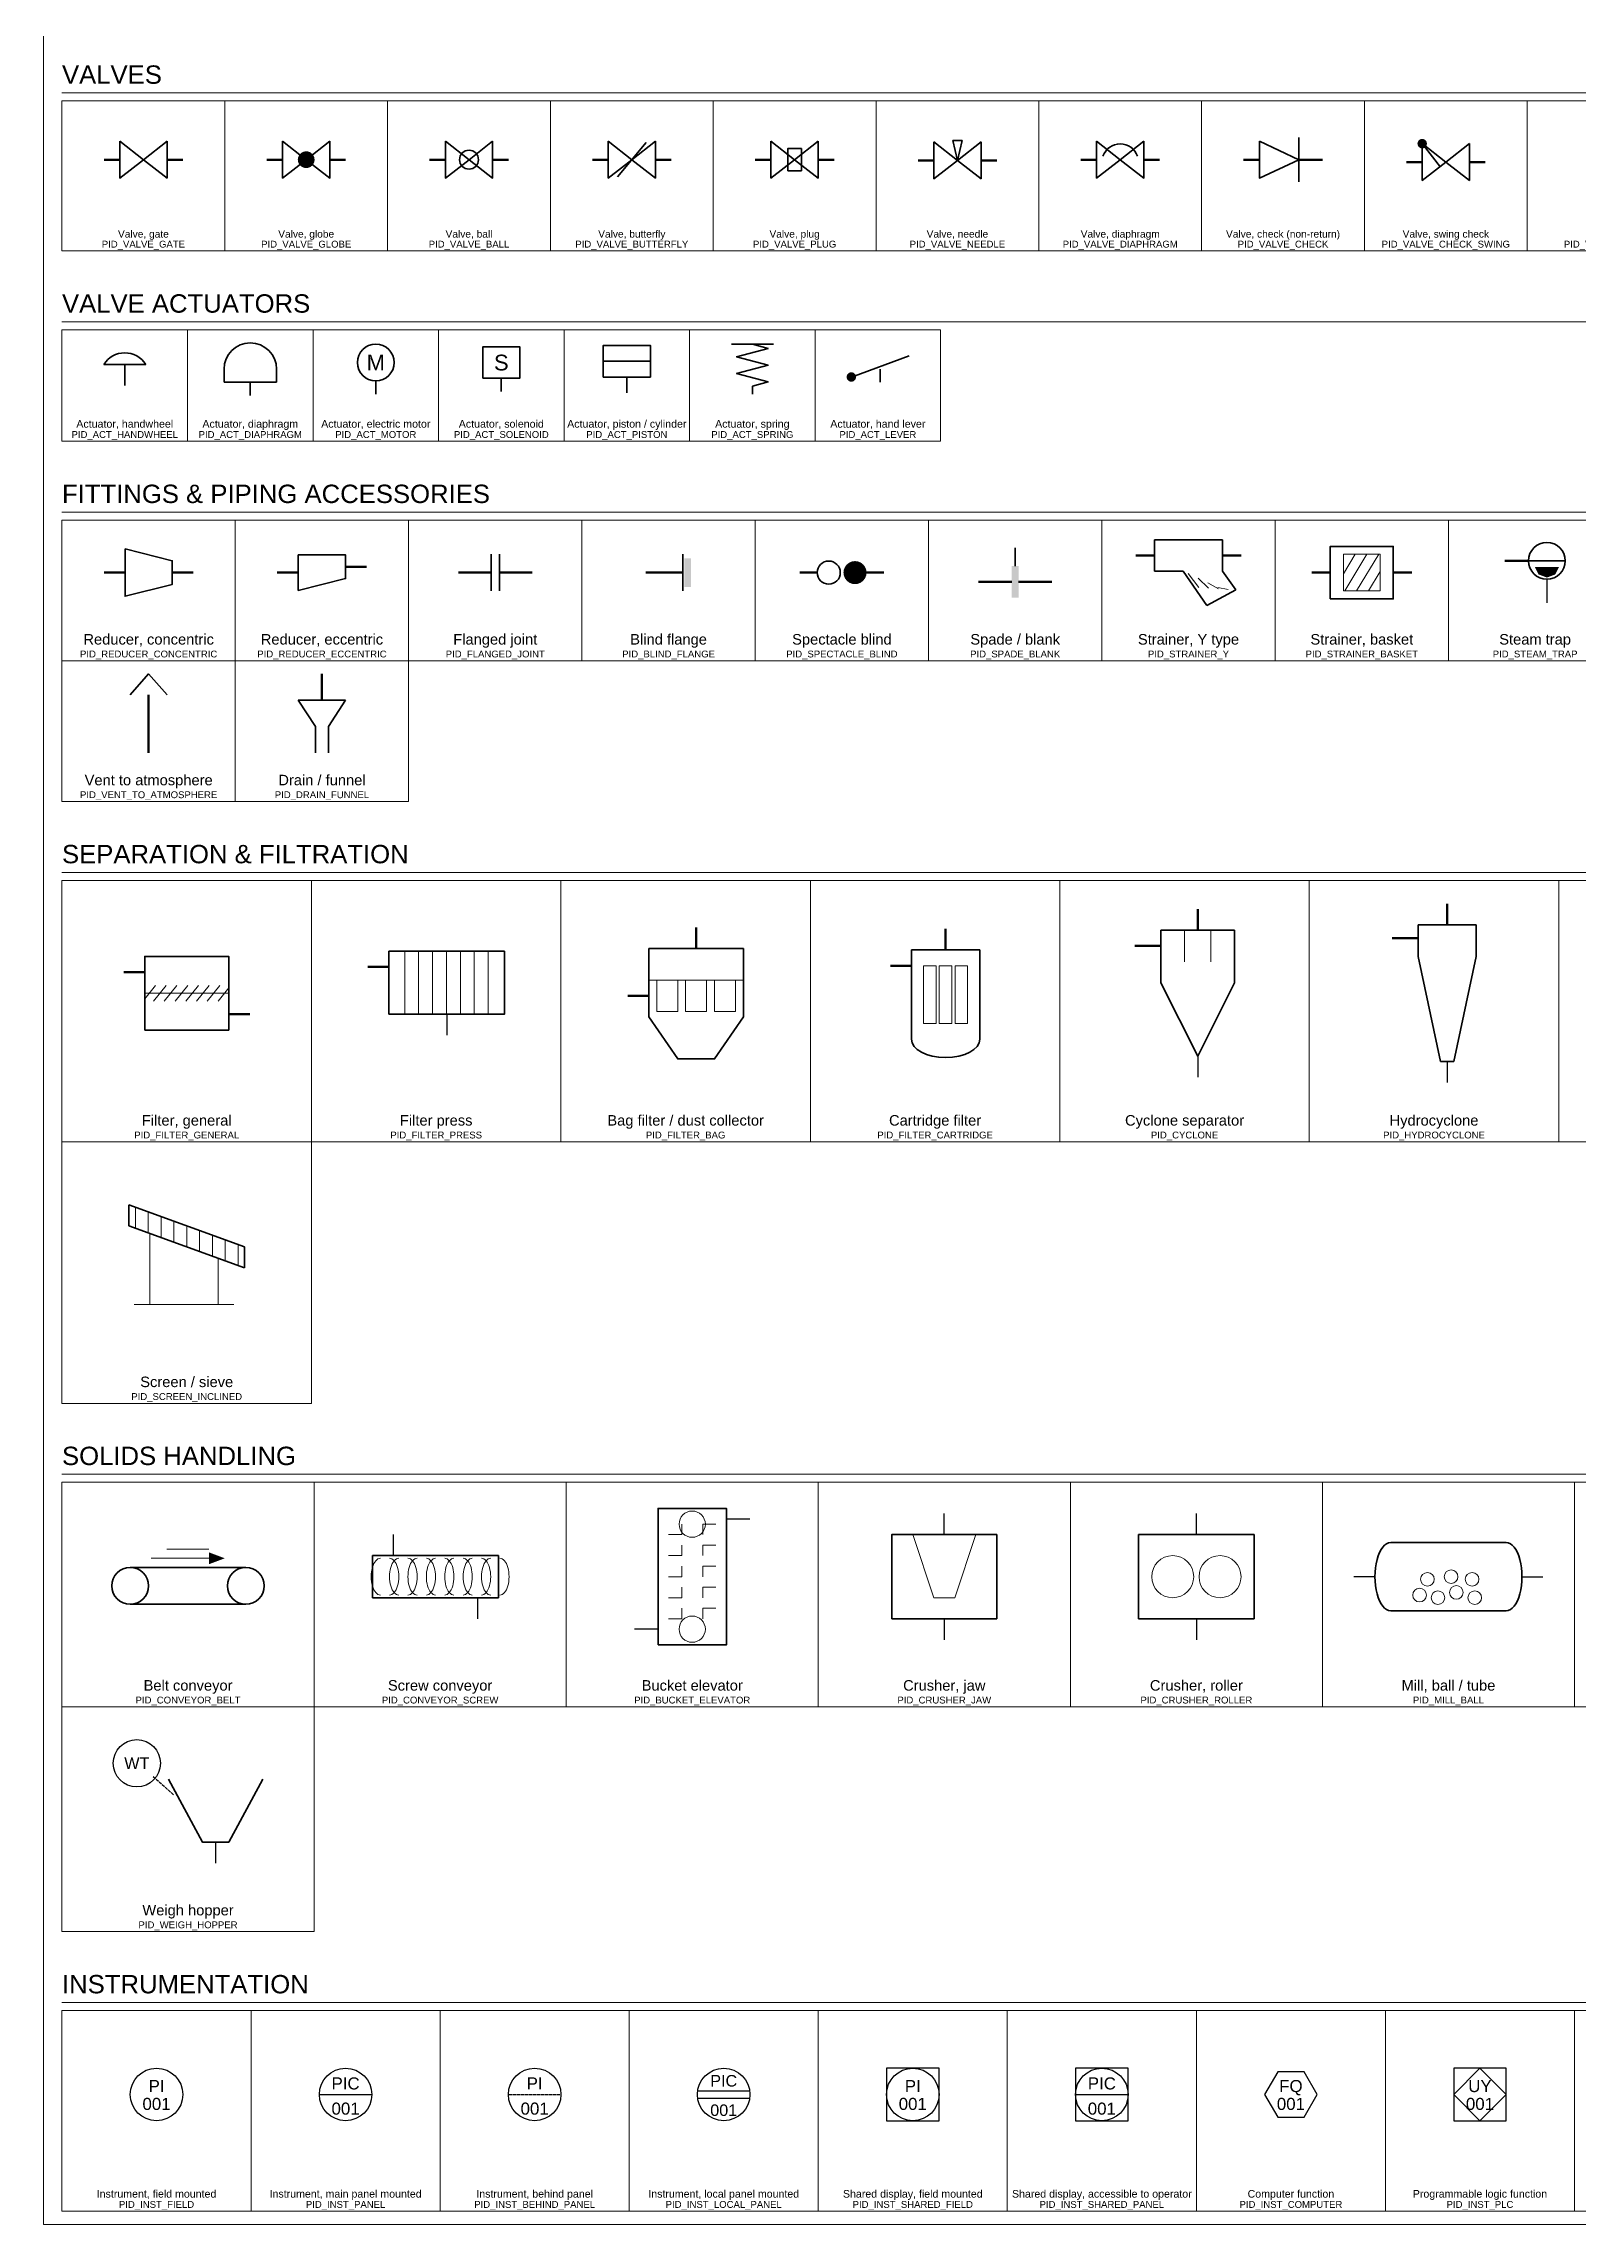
# Model space of a CAD drawing. Header units: millimetres. Extents: x 0 to 1185, y -1736 to 0.
# Drawn here: x 0 to 584, y -1736 to -905 of the extents above; entities that cross this region are included whole.
import ezdxf
from ezdxf.enums import TextEntityAlignment as Align

# ---------------------------------------------------------------- set-up
doc = ezdxf.new("R2010")
doc.units = ezdxf.units.MM
doc.linetypes.add('DASHED', pattern=[1.524, 1.27, -0.254])
for name, color, linetype, lineweight, true_color in [('PID_DETAIL', 7, 'Continuous', 18, 0x7a8694), ('PID_EQUIP', 7, 'Continuous', 35, 0x1e2630), ('PID_FILL', 7, 'Continuous', 0, 0x1e2630), ('PID_INSTR', 7, 'Continuous', 25, 0x005c98), ('PID_PIPE_MAIN', 7, 'Continuous', 50, 0x14181e), ('PID_PIPE_SEC', 7, 'Continuous', 25, 0x58626e), ('PID_SHEET_FRAME', 7, 'Continuous', 13, 0xb0b8c4), ('PID_SHEET_TEXT', 7, 'Continuous', 18, 0x28303c), ('PID_SIGNAL', 7, 'DASHED', 25, 0x005c98), ('PID_TEXT', 7, 'Continuous', 18, 0x46505c), ('PID_VALVE', 7, 'Continuous', 35, 0x1e2630)]:
    doc.layers.add(name, color=color, linetype=linetype, lineweight=lineweight, true_color=true_color)
doc.styles.get("Standard").update_dxf_attribs({"font": 'arial.ttf'})

# ---------------------------------------------------------------- blocks, each defined once
blk = doc.blocks.new('PID_VALVE_GATE')
at = {"layer": 'PID_PIPE_MAIN'}
for p, q in [((-9, 0), (-15, 0)), ((9, 0), (15, 0))]:
    blk.add_line(p, q, dxfattribs=at)
at = {"layer": 'PID_VALVE'}
for points in [[(-9, 7), (-9, -7), (0, 0)], [(9, 7), (9, -7), (0, 0)]]:
    blk.add_lwpolyline(points, close=True, dxfattribs=at)
blk = doc.blocks.new('PID_VALVE_GLOBE')
at = {"layer": 'PID_FILL'}
blk.add_hatch(color=7, dxfattribs=at).paths.add_polyline_path([(3.2, 0), (3.09, 0.83), (2.77, 1.6), (2.26, 2.26), (1.6, 2.77), (0.83, 3.09), (0, 3.2), (-0.83, 3.09), (-1.6, 2.77), (-2.26, 2.26), (-2.77, 1.6), (-3.09, 0.83), (-3.2, 0), (-3.09, -0.83), (-2.77, -1.6), (-2.26, -2.26), (-1.6, -2.77), (-0.83, -3.09), (0, -3.2), (0.83, -3.09), (1.6, -2.77), (2.26, -2.26), (2.77, -1.6), (3.09, -0.83)])
at = {"layer": 'PID_PIPE_MAIN'}
for p, q in [((-9, 0), (-15, 0)), ((9, 0), (15, 0))]:
    blk.add_line(p, q, dxfattribs=at)
at = {"layer": 'PID_VALVE'}
for points in [[(-9, 7), (-9, -7), (0, 0)], [(9, 7), (9, -7), (0, 0)]]:
    blk.add_lwpolyline(points, close=True, dxfattribs=at)
blk = doc.blocks.new('PID_VALVE_BALL')
at = {"layer": 'PID_PIPE_MAIN'}
for p, q in [((-9, 0), (-15, 0)), ((9, 0), (15, 0))]:
    blk.add_line(p, q, dxfattribs=at)
at = {"layer": 'PID_VALVE'}
for points in [[(-9, 7), (-9, -7), (0, 0)], [(9, 7), (9, -7), (0, 0)]]:
    blk.add_lwpolyline(points, close=True, dxfattribs=at)
blk.add_circle((0, 0), 3.6, dxfattribs=at)
blk = doc.blocks.new('PID_VALVE_BUTTERFLY')
at = {"layer": 'PID_PIPE_MAIN'}
for p, q in [((-9, 0), (-15, 0)), ((9, 0), (15, 0))]:
    blk.add_line(p, q, dxfattribs=at)
at = {"layer": 'PID_VALVE'}
blk.add_line((-5.5, -6.5), (5.5, 6.5), dxfattribs=at)
for points in [[(-9, 7), (-9, -7), (0, 0)], [(9, 7), (9, -7), (0, 0)]]:
    blk.add_lwpolyline(points, close=True, dxfattribs=at)
blk = doc.blocks.new('PID_VALVE_PLUG')
at = {"layer": 'PID_PIPE_MAIN'}
for p, q in [((-9, 0), (-15, 0)), ((9, 0), (15, 0))]:
    blk.add_line(p, q, dxfattribs=at)
at = {"layer": 'PID_VALVE'}
for points in [[(-9, 7), (-9, -7), (0, 0)], [(-2.6, -4.2), (2.6, -4.2), (2.6, 4.2), (-2.6, 4.2)], [(9, 7), (9, -7), (0, 0)]]:
    blk.add_lwpolyline(points, close=True, dxfattribs=at)
blk = doc.blocks.new('PID_VALVE_NEEDLE')
at = {"layer": 'PID_PIPE_MAIN'}
for p, q in [((-9, 0), (-15, 0)), ((9, 0), (15, 0))]:
    blk.add_line(p, q, dxfattribs=at)
at = {"layer": 'PID_VALVE'}
for points in [[(-9, 7), (-9, -7), (0, 0)], [(-1.8, 7.5), (1.8, 7.5), (0, 0)], [(9, 7), (9, -7), (0, 0)]]:
    blk.add_lwpolyline(points, close=True, dxfattribs=at)
blk = doc.blocks.new('PID_VALVE_DIAPHRAGM')
at = {"layer": 'PID_PIPE_MAIN'}
for p, q in [((-9, 0), (-15, 0)), ((9, 0), (15, 0))]:
    blk.add_line(p, q, dxfattribs=at)
at = {"layer": 'PID_VALVE'}
for points in [[(-9, 7), (-9, -7), (0, 0)], [(9, 7), (9, -7), (0, 0)]]:
    blk.add_lwpolyline(points, close=True, dxfattribs=at)
blk.add_arc((0, -1), 7, 20, 160, dxfattribs=at)
blk = doc.blocks.new('PID_VALVE_CHECK')
at = {"layer": 'PID_PIPE_MAIN'}
for p, q in [((-9, 0), (-15, 0)), ((6, 0), (15, 0))]:
    blk.add_line(p, q, dxfattribs=at)
at = {"layer": 'PID_VALVE'}
blk.add_line((6, -8.5), (6, 8.5), dxfattribs=at)
blk.add_lwpolyline([(-9, 7), (-9, -7), (6, 0)], close=True, dxfattribs=at)
blk = doc.blocks.new('PID_VALVE_CHECK_SWING')
at = {"layer": 'PID_VALVE'}
blk.add_hatch(color=7, dxfattribs=at).paths.add_polyline_path([(-7.2, 7), (-7.26, 7.47), (-7.44, 7.9), (-7.73, 8.27), (-8.1, 8.56), (-8.53, 8.74), (-9, 8.8), (-9.47, 8.74), (-9.9, 8.56), (-10.27, 8.27), (-10.56, 7.9), (-10.74, 7.47), (-10.8, 7), (-10.74, 6.53), (-10.56, 6.1), (-10.27, 5.73), (-9.9, 5.44), (-9.47, 5.26), (-9, 5.2), (-8.53, 5.26), (-8.1, 5.44), (-7.73, 5.73), (-7.44, 6.1), (-7.26, 6.53)])
at = {"layer": 'PID_PIPE_MAIN'}
for p, q in [((-9, 0), (-15, 0)), ((9, 0), (15, 0))]:
    blk.add_line(p, q, dxfattribs=at)
at = {"layer": 'PID_VALVE'}
blk.add_line((-9, 7), (-2, -2), dxfattribs=at)
for points in [[(-9, 7), (-9, -7), (0, 0)], [(9, 7), (9, -7), (0, 0)]]:
    blk.add_lwpolyline(points, close=True, dxfattribs=at)
blk = doc.blocks.new('PID_ACT_HANDWHEEL')
at = {"layer": 'PID_VALVE'}
for p, q in [((-8, 8), (8, 8)), ((0, 0), (0, 8))]:
    blk.add_line(p, q, dxfattribs=at)
blk.add_arc((0, 3), 9.4, 32, 148, dxfattribs=at)
blk = doc.blocks.new('PID_ACT_DIAPHRAGM')
at = {"layer": 'PID_VALVE'}
for p, q in [((-10, 5), (-10, 10)), ((10, 5), (10, 10)), ((-10, 5), (10, 5)), ((0, 0), (0, 5))]:
    blk.add_line(p, q, dxfattribs=at)
blk.add_arc((0, 10), 10, 0, 180, dxfattribs=at)
blk = doc.blocks.new('PID_ACT_MOTOR')
at = {"layer": 'PID_VALVE'}
blk.add_line((0, 0), (0, 5), dxfattribs=at)
blk.add_circle((0, 12), 7, dxfattribs=at)
at = {"layer": 'PID_TEXT'}
blk.add_text('M', height=6, dxfattribs=at).set_placement((0, 12), align=Align.MIDDLE_CENTER)
blk = doc.blocks.new('PID_ACT_SOLENOID')
at = {"layer": 'PID_VALVE'}
blk.add_line((0, 0), (0, 5), dxfattribs=at)
blk.add_lwpolyline([(-7, 5), (7, 5), (7, 17), (-7, 17)], close=True, dxfattribs=at)
at = {"layer": 'PID_TEXT'}
blk.add_text('S', height=6, dxfattribs=at).set_placement((0, 11), align=Align.MIDDLE_CENTER)
blk = doc.blocks.new('PID_ACT_PISTON')
at = {"layer": 'PID_VALVE'}
for p, q in [((-9, 12), (9, 12)), ((0, 0), (0, 6))]:
    blk.add_line(p, q, dxfattribs=at)
blk.add_lwpolyline([(-9, 6), (9, 6), (9, 18), (-9, 18)], close=True, dxfattribs=at)
blk = doc.blocks.new('PID_ACT_SPRING')
at = {"layer": 'PID_VALVE'}
for p, q in [((-8, 19), (8, 19)), ((0, 0), (0, 3))]:
    blk.add_line(p, q, dxfattribs=at)
blk.add_lwpolyline([(0, 3), (6, 4.6), (-6, 7.8), (6, 11), (-6, 14.2), (6, 17.4), (0, 19)], dxfattribs=at)
blk = doc.blocks.new('PID_ACT_LEVER')
at = {"layer": 'PID_VALVE'}
blk.add_hatch(color=7, dxfattribs=at).paths.add_polyline_path([(-9.2, 2), (-9.26, 2.47), (-9.44, 2.9), (-9.73, 3.27), (-10.1, 3.56), (-10.53, 3.74), (-11, 3.8), (-11.47, 3.74), (-11.9, 3.56), (-12.27, 3.27), (-12.56, 2.9), (-12.74, 2.47), (-12.8, 2), (-12.74, 1.53), (-12.56, 1.1), (-12.27, 0.73), (-11.9, 0.44), (-11.47, 0.26), (-11, 0.2), (-10.53, 0.26), (-10.1, 0.44), (-9.73, 0.73), (-9.44, 1.1), (-9.26, 1.53)])
for p, q in [((-11, 2), (11, 10)), ((0, 0), (0, 5))]:
    blk.add_line(p, q, dxfattribs=at)
blk = doc.blocks.new('PID_REDUCER_CONCENTRIC')
at = {"layer": 'PID_EQUIP'}
blk.add_lwpolyline([(-9, 9), (9, 4.5), (9, -4.5), (-9, -9)], close=True, dxfattribs=at)
at = {"layer": 'PID_PIPE_MAIN'}
for p, q in [((-9, 0), (-17, 0)), ((9, 0), (17, 0))]:
    blk.add_line(p, q, dxfattribs=at)
blk = doc.blocks.new('PID_REDUCER_ECCENTRIC')
at = {"layer": 'PID_EQUIP'}
blk.add_lwpolyline([(-9, 4.5), (9, 4.5), (9, -4.5), (-9, -9)], close=True, dxfattribs=at)
at = {"layer": 'PID_PIPE_MAIN'}
for p, q in [((9, 0), (17, 0)), ((-9, -2.2), (-17, -2.2))]:
    blk.add_line(p, q, dxfattribs=at)
blk = doc.blocks.new('PID_FLANGED_JOINT')
at = {"layer": 'PID_PIPE_MAIN'}
for p, q in [((-1.6, 0), (-14, 0)), ((1.6, 0), (14, 0))]:
    blk.add_line(p, q, dxfattribs=at)
at = {"layer": 'PID_VALVE'}
for p, q in [((-1.6, -7), (-1.6, 7)), ((1.6, -7), (1.6, 7))]:
    blk.add_line(p, q, dxfattribs=at)
blk = doc.blocks.new('PID_BLIND_FLANGE')
at = {"layer": 'PID_FILL'}
blk.add_hatch(color=7, dxfattribs=at).paths.add_polyline_path([(0.6, -5.5), (3.2, -5.5), (3.2, 5.5), (0.6, 5.5)])
at = {"layer": 'PID_PIPE_MAIN'}
blk.add_line((0, 0), (-14, 0), dxfattribs=at)
at = {"layer": 'PID_VALVE'}
blk.add_line((0, -7), (0, 7), dxfattribs=at)
blk = doc.blocks.new('PID_SPECTACLE_BLIND')
at = {"layer": 'PID_FILL'}
blk.add_hatch(color=7, dxfattribs=at).paths.add_polyline_path([(9.4, 0), (9.25, 1.14), (8.81, 2.2), (8.11, 3.11), (7.2, 3.81), (6.14, 4.25), (5, 4.4), (3.86, 4.25), (2.8, 3.81), (1.89, 3.11), (1.19, 2.2), (0.75, 1.14), (0.6, 0), (0.75, -1.14), (1.19, -2.2), (1.89, -3.11), (2.8, -3.81), (3.86, -4.25), (5, -4.4), (6.14, -4.25), (7.2, -3.81), (8.11, -3.11), (8.81, -2.2), (9.25, -1.14)])
at = {"layer": 'PID_PIPE_MAIN'}
for p, q in [((-9.4, 0), (-16, 0)), ((9.4, 0), (16, 0))]:
    blk.add_line(p, q, dxfattribs=at)
at = {"layer": 'PID_VALVE'}
blk.add_circle((-5, 0), 4.4, dxfattribs=at)
blk = doc.blocks.new('PID_SPADE_BLANK')
at = {"layer": 'PID_FILL'}
blk.add_hatch(color=7, dxfattribs=at).paths.add_polyline_path([(-1.3, -6), (1.3, -6), (1.3, 6), (-1.3, 6)])
at = {"layer": 'PID_PIPE_MAIN'}
for p, q in [((-1.3, 0), (-14, 0)), ((1.3, 0), (14, 0))]:
    blk.add_line(p, q, dxfattribs=at)
at = {"layer": 'PID_VALVE'}
blk.add_line((0, 6), (0, 13), dxfattribs=at)
blk = doc.blocks.new('PID_STRAINER_Y')
at = {"layer": 'PID_DETAIL'}
for p, q in [((-0.125, -6.875), (3.875, -12.125)), ((3.625, -8.625), (7.625, -12.375)), ((7.375, -10.375), (11.375, -12.625)), ((11.125, -12.125), (15.125, -12.875))]:
    blk.add_line(p, q, dxfattribs=at)
at = {"layer": 'PID_EQUIP'}
for p, q in [((-13, 6), (13, 6)), ((-13, -6), (-13, 6)), ((13, -6), (13, 6)), ((-13, -6), (-2, -6)), ((-2, -6), (7, -19)), ((13, -6), (18, -13)), ((7, -19), (18, -13))]:
    blk.add_line(p, q, dxfattribs=at)
at = {"layer": 'PID_PIPE_MAIN'}
for p, q in [((-13, 0), (-20, 0)), ((13, 0), (20, 0))]:
    blk.add_line(p, q, dxfattribs=at)
blk = doc.blocks.new('PID_STRAINER_BASKET')
at = {"layer": 'PID_DETAIL'}
for p, q in [((-7, -0.47), (-2.52, 7)), ((-6.44, -7), (1.96, 7)), ((-1.96, -7), (6.44, 7)), ((2.52, -7), (7, 0.47))]:
    blk.add_line(p, q, dxfattribs=at)
blk.add_lwpolyline([(-7, -7), (7, -7), (7, 7), (-7, 7)], close=True, dxfattribs=at)
at = {"layer": 'PID_EQUIP'}
blk.add_lwpolyline([(-12, -10), (12, -10), (12, 10), (-12, 10)], close=True, dxfattribs=at)
at = {"layer": 'PID_PIPE_MAIN'}
for p, q in [((-12, 0), (-19, 0)), ((12, 0), (19, 0))]:
    blk.add_line(p, q, dxfattribs=at)
blk = doc.blocks.new('PID_STEAM_TRAP')
at = {"layer": 'PID_FILL'}
blk.add_hatch(color=7, dxfattribs=at).paths.add_polyline_path([(-4.6, 0.6), (4.6, 0.6), (3.2, -2.2), (0, -3.4), (-3.2, -2.2)])
at = {"layer": 'PID_PIPE_MAIN'}
blk.add_line((-7, 3), (-16, 3), dxfattribs=at)
at = {"layer": 'PID_PIPE_SEC'}
blk.add_line((0, -4), (0, -13), dxfattribs=at)
at = {"layer": 'PID_VALVE'}
blk.add_line((-7, 3), (7, 3), dxfattribs=at)
blk.add_circle((0, 3), 7, dxfattribs=at)
blk = doc.blocks.new('PID_VENT_TO_ATMOSPHERE')
at = {"layer": 'PID_EQUIP'}
blk.add_lwpolyline([(-7, 8), (0, 16), (7, 8)], dxfattribs=at)
at = {"layer": 'PID_PIPE_MAIN'}
blk.add_line((0, -14), (0, 8), dxfattribs=at)
blk = doc.blocks.new('PID_DRAIN_FUNNEL')
at = {"layer": 'PID_EQUIP'}
blk.add_line((-9, 6), (9, 6), dxfattribs=at)
for points in [[(-9, 6), (-2.5, -4), (-2.5, -14)], [(9, 6), (2.5, -4), (2.5, -14)]]:
    blk.add_lwpolyline(points, dxfattribs=at)
at = {"layer": 'PID_PIPE_MAIN'}
blk.add_line((0, 16), (0, 6), dxfattribs=at)
blk = doc.blocks.new('PID_FILTER_GENERAL')
at = {"layer": 'PID_DETAIL'}
for p, q in [((-16, -2.11), (-11.91, 3)), ((-16, 0), (16, 0)), ((-12.62, -3), (-7.82, 3)), ((-8.53, -3), (-3.73, 3)), ((-4.44, -3), (0.36, 3)), ((-0.36, -3), (4.44, 3)), ((3.73, -3), (8.53, 3)), ((7.82, -3), (12.62, 3)), ((11.91, -3), (16, 2.11))]:
    blk.add_line(p, q, dxfattribs=at)
at = {"layer": 'PID_EQUIP'}
blk.add_lwpolyline([(-16, -14), (16, -14), (16, 14), (-16, 14)], close=True, dxfattribs=at)
at = {"layer": 'PID_PIPE_MAIN'}
for p, q in [((-16, 8), (-24, 8)), ((16, -8), (24, -8))]:
    blk.add_line(p, q, dxfattribs=at)
blk = doc.blocks.new('PID_FILTER_PRESS')
at = {"layer": 'PID_DETAIL'}
for p, q in [((-16, -12), (-16, 12)), ((-10.7, -12), (-10.7, 12)), ((-5.4, -12), (-5.4, 12)), ((-0.1, -12), (-0.1, 12)), ((5.2, -12), (5.2, 12)), ((10.5, -12), (10.5, 12)), ((15.8, -12), (15.8, 12))]:
    blk.add_line(p, q, dxfattribs=at)
at = {"layer": 'PID_EQUIP'}
blk.add_lwpolyline([(-22, -12), (22, -12), (22, 12), (-22, 12)], close=True, dxfattribs=at)
at = {"layer": 'PID_PIPE_MAIN'}
blk.add_line((-22, 6), (-30, 6), dxfattribs=at)
at = {"layer": 'PID_PIPE_SEC'}
blk.add_line((0, -12), (0, -20), dxfattribs=at)
blk = doc.blocks.new('PID_FILTER_BAG')
at = {"layer": 'PID_DETAIL'}
blk.add_line((-18, 10), (18, 10), dxfattribs=at)
for points in [[(-15, -2), (-7, -2), (-7, 10), (-15, 10)], [(-4, -2), (4, -2), (4, 10), (-4, 10)], [(7, -2), (15, -2), (15, 10), (7, 10)]]:
    blk.add_lwpolyline(points, close=True, dxfattribs=at)
at = {"layer": 'PID_EQUIP'}
blk.add_line((-18, 22), (18, 22), dxfattribs=at)
blk.add_lwpolyline([(-18, 22), (-18, -4), (-7, -20), (7, -20), (18, -4), (18, 22)], dxfattribs=at)
at = {"layer": 'PID_PIPE_MAIN'}
for p, q in [((0, 22), (0, 30)), ((-18, 4), (-26, 4))]:
    blk.add_line(p, q, dxfattribs=at)
blk = doc.blocks.new('PID_FILTER_CARTRIDGE')
at = {"layer": 'PID_DETAIL'}
for points in [[(-8.4, -8), (-3.6, -8), (-3.6, 14), (-8.4, 14)], [(-2.4, -8), (2.4, -8), (2.4, 14), (-2.4, 14)], [(3.6, -8), (8.4, -8), (8.4, 14), (3.6, 14)]]:
    blk.add_lwpolyline(points, close=True, dxfattribs=at)
at = {"layer": 'PID_EQUIP'}
for p, q in [((-13, 20), (-13, -14)), ((-13, 20), (13, 20)), ((13, 20), (13, -14))]:
    blk.add_line(p, q, dxfattribs=at)
blk.add_ellipse((0, -14), major_axis=(13, 0), ratio=0.538462, start_param=3.141593, end_param=6.283185, dxfattribs=at)
at = {"layer": 'PID_PIPE_MAIN'}
for p, q in [((0, 20), (0, 28)), ((-13, 14), (-21, 14))]:
    blk.add_line(p, q, dxfattribs=at)
blk = doc.blocks.new('PID_CYCLONE')
at = {"layer": 'PID_DETAIL'}
for p, q in [((-5, 26), (-5, 14)), ((5, 26), (5, 14))]:
    blk.add_line(p, q, dxfattribs=at)
at = {"layer": 'PID_EQUIP'}
for p, q in [((-14, 26), (-14, 6)), ((-14, 26), (14, 26)), ((14, 26), (14, 6)), ((-14, 6), (0, -22)), ((14, 6), (0, -22))]:
    blk.add_line(p, q, dxfattribs=at)
at = {"layer": 'PID_PIPE_MAIN'}
for p, q in [((0, 26), (0, 34)), ((-14, 20), (-24, 20))]:
    blk.add_line(p, q, dxfattribs=at)
at = {"layer": 'PID_PIPE_SEC'}
blk.add_line((0, -22), (0, -30), dxfattribs=at)
blk = doc.blocks.new('PID_HYDROCYCLONE')
at = {"layer": 'PID_EQUIP'}
for p, q in [((-11, 26), (-11, 14)), ((-11, 26), (11, 26)), ((11, 26), (11, 14)), ((-11, 14), (-2.5, -26)), ((11, 14), (2.5, -26)), ((-2.5, -26), (2.5, -26))]:
    blk.add_line(p, q, dxfattribs=at)
at = {"layer": 'PID_PIPE_MAIN'}
for p, q in [((0, 26), (0, 34)), ((-11, 21), (-21, 21))]:
    blk.add_line(p, q, dxfattribs=at)
at = {"layer": 'PID_PIPE_SEC'}
blk.add_line((0, -26), (0, -34), dxfattribs=at)
blk = doc.blocks.new('PID_SCREEN_INCLINED')
at = {"layer": 'PID_DETAIL'}
for p, q in [((-19.56, 9.11), (-19.56, 17.11)), ((-14.67, 7.33), (-14.67, 15.33)), ((-9.78, 5.56), (-9.78, 13.56)), ((-4.89, 3.78), (-4.89, 11.78)), ((0, 2), (0, 10)), ((-14, 7.09), (-14, -20)), ((4.89, 0.22), (4.89, 8.22)), ((9.78, -1.56), (9.78, 6.44)), ((14.67, -3.33), (14.67, 4.67)), ((19.56, -5.11), (19.56, 2.89)), ((12, -2.36), (12, -20)), ((-20, -20), (18, -20))]:
    blk.add_line(p, q, dxfattribs=at)
at = {"layer": 'PID_EQUIP'}
for p, q in [((-22, 18), (22, 2)), ((-22, 10), (-22, 18)), ((-22, 10), (22, -6)), ((22, -6), (22, 2))]:
    blk.add_line(p, q, dxfattribs=at)
blk = doc.blocks.new('PID_CONVEYOR_BELT')
at = {"layer": 'PID_FILL'}
blk.add_hatch(color=7, dxfattribs=at).paths.add_polyline_path([(14, 10.5), (8, 12.75), (8, 8.25)])
at = {"layer": 'PID_DETAIL'}
for p, q in [((-14, 10.5), (10, 10.5)), ((-8, 14), (8, 14))]:
    blk.add_line(p, q, dxfattribs=at)
at = {"layer": 'PID_EQUIP'}
for p, q in [((-22, 7), (22, 7)), ((-22, -7), (22, -7))]:
    blk.add_line(p, q, dxfattribs=at)
for centre in [(-22, 0), (22, 0)]:
    blk.add_circle(centre, 7, dxfattribs=at)
blk = doc.blocks.new('PID_CONVEYOR_SCREW')
at = {"layer": 'PID_DETAIL'}
for centre, start_param, end_param in [((-21, 0), 0, 3.141593), ((-17.5, 0), -3.141593, 0), ((-14, 0), 0, 3.141593), ((-10.5, 0), -3.141593, 0), ((-7, 0), 0, 3.141593), ((-3.5, 0), -3.141593, 0), ((0, 0), 0, 3.141593), ((3.5, 0), -3.141593, 0), ((7, 0), 0, 3.141593), ((10.5, 0), -3.141593, 0), ((14, 0), 0, 3.141593), ((17.5, 0), -3.141593, 0), ((21, 0), 0, 3.141593), ((24.5, 0), -3.141593, 0)]:
    blk.add_ellipse(centre, major_axis=(0, 7), ratio=0.5, start_param=start_param, end_param=end_param, dxfattribs=at)
at = {"layer": 'PID_EQUIP'}
for p, q in [((-24, 8), (24, 8)), ((-24, -8), (-24, 8)), ((24, -8), (24, 8)), ((-24, -8), (24, -8))]:
    blk.add_line(p, q, dxfattribs=at)
at = {"layer": 'PID_PIPE_SEC'}
for p, q in [((-16, 8), (-16, 16)), ((16, -8), (16, -16))]:
    blk.add_line(p, q, dxfattribs=at)
blk = doc.blocks.new('PID_BUCKET_ELEVATOR')
at = {"layer": 'PID_DETAIL'}
for points in [[(-9, 16), (-4, 16), (-4, 20)], [(9, 20), (4, 20), (4, 16)], [(-9, 8), (-4, 8), (-4, 12)], [(9, 12), (4, 12), (4, 8)], [(-9, 0), (-4, 0), (-4, 4)], [(9, 4), (4, 4), (4, 0)], [(-9, -8), (-4, -8), (-4, -4)], [(9, -4), (4, -4), (4, -8)], [(-9, -16), (-4, -16), (-4, -12)], [(9, -12), (4, -12), (4, -16)]]:
    blk.add_lwpolyline(points, dxfattribs=at)
for centre in [(0, 20), (0, -20)]:
    blk.add_circle(centre, 5, dxfattribs=at)
at = {"layer": 'PID_EQUIP'}
blk.add_lwpolyline([(-13, -26), (13, -26), (13, 26), (-13, 26)], close=True, dxfattribs=at)
at = {"layer": 'PID_PIPE_SEC'}
for p, q in [((13, 22), (22, 22)), ((-13, -20), (-22, -20))]:
    blk.add_line(p, q, dxfattribs=at)
blk = doc.blocks.new('PID_CRUSHER_JAW')
at = {"layer": 'PID_DETAIL'}
for p, q in [((-12, 16), (-4, -8)), ((12, 16), (4, -8)), ((-4, -8), (4, -8))]:
    blk.add_line(p, q, dxfattribs=at)
at = {"layer": 'PID_EQUIP'}
blk.add_lwpolyline([(-20, -16), (20, -16), (20, 16), (-20, 16)], close=True, dxfattribs=at)
at = {"layer": 'PID_PIPE_SEC'}
for p, q in [((0, 16), (0, 24)), ((0, -16), (0, -24))]:
    blk.add_line(p, q, dxfattribs=at)
blk = doc.blocks.new('PID_CRUSHER_ROLLER')
at = {"layer": 'PID_DETAIL'}
for centre in [(-9, 0), (9, 0)]:
    blk.add_circle(centre, 8, dxfattribs=at)
at = {"layer": 'PID_EQUIP'}
blk.add_lwpolyline([(-22, -16), (22, -16), (22, 16), (-22, 16)], close=True, dxfattribs=at)
at = {"layer": 'PID_PIPE_SEC'}
for p, q in [((0, 16), (0, 24)), ((0, -16), (0, -24))]:
    blk.add_line(p, q, dxfattribs=at)
blk = doc.blocks.new('PID_MILL_BALL')
at = {"layer": 'PID_DETAIL'}
for centre in [(-8, -1), (1, 0), (9, -1), (-11, -7), (-4, -8), (3, -6), (10, -8)]:
    blk.add_circle(centre, 2.6, dxfattribs=at)
at = {"layer": 'PID_EQUIP'}
for p, q in [((-22, 13), (22, 13)), ((-22, -13), (22, -13))]:
    blk.add_line(p, q, dxfattribs=at)
for centre, start_param, end_param in [((-22, 0), 0, 3.141593), ((22, 0), -3.141593, 0)]:
    blk.add_ellipse(centre, major_axis=(0, 13), ratio=0.461538, start_param=start_param, end_param=end_param, dxfattribs=at)
at = {"layer": 'PID_PIPE_SEC'}
for p, q in [((-28, 0), (-36, 0)), ((28, 0), (36, 0))]:
    blk.add_line(p, q, dxfattribs=at)
blk = doc.blocks.new('PID_WEIGH_HOPPER')
at = {"layer": 'PID_EQUIP'}
blk.add_lwpolyline([(-18, 16), (-5, -8), (5, -8), (18, 16)], dxfattribs=at)
at = {"layer": 'PID_INSTR'}
blk.add_circle((-30, 22), 9, dxfattribs=at)
at = {"layer": 'PID_PIPE_SEC'}
blk.add_line((0, -8), (0, -16), dxfattribs=at)
at = {"layer": 'PID_SIGNAL'}
blk.add_line((-16, 10), (-24, 17), dxfattribs=at)
at = {"layer": 'PID_TEXT'}
blk.add_text('WT', height=4.4, dxfattribs=at).set_placement((-30, 22), align=Align.MIDDLE_CENTER)
blk = doc.blocks.new('PID_INST_FIELD')
at = {"layer": 'PID_INSTR'}
blk.add_circle((0, 0), 10, dxfattribs=at)
at = {"layer": 'PID_TEXT'}
for tag, p in [('FUNC', (0, 3.2)), ('NUM', (0, -3.6))]:
    blk.add_attdef(tag, text='', height=4.6, dxfattribs=at).set_placement(p, align=Align.MIDDLE_CENTER)
blk = doc.blocks.new('PID_INST_PANEL')
at = {"layer": 'PID_INSTR'}
blk.add_line((-10, 0), (10, 0), dxfattribs=at)
blk.add_circle((0, 0), 10, dxfattribs=at)
at = {"layer": 'PID_TEXT'}
for tag, p in [('FUNC', (0, 4.2)), ('NUM', (0, -5.4))]:
    blk.add_attdef(tag, text='', height=4.6, dxfattribs=at).set_placement(p, align=Align.MIDDLE_CENTER)
blk = doc.blocks.new('PID_INST_BEHIND_PANEL')
at = {"layer": 'PID_INSTR'}
blk.add_circle((0, 0), 10, dxfattribs=at)
at = {"layer": 'PID_SIGNAL'}
blk.add_line((-10, 0), (10, 0), dxfattribs=at)
at = {"layer": 'PID_TEXT'}
for tag, p in [('FUNC', (0, 4.2)), ('NUM', (0, -5.4))]:
    blk.add_attdef(tag, text='', height=4.6, dxfattribs=at).set_placement(p, align=Align.MIDDLE_CENTER)
blk = doc.blocks.new('PID_INST_LOCAL_PANEL')
at = {"layer": 'PID_INSTR'}
for p, q in [((-10, 1.4), (10, 1.4)), ((-10, -1.4), (10, -1.4))]:
    blk.add_line(p, q, dxfattribs=at)
blk.add_circle((0, 0), 10, dxfattribs=at)
at = {"layer": 'PID_TEXT'}
for tag, p in [('FUNC', (0, 5.2)), ('NUM', (0, -6))]:
    blk.add_attdef(tag, text='', height=4.4, dxfattribs=at).set_placement(p, align=Align.MIDDLE_CENTER)
blk = doc.blocks.new('PID_INST_SHARED_FIELD')
at = {"layer": 'PID_INSTR'}
blk.add_lwpolyline([(-10, -10), (10, -10), (10, 10), (-10, 10)], close=True, dxfattribs=at)
blk.add_circle((0, 0), 10, dxfattribs=at)
at = {"layer": 'PID_TEXT'}
for tag, p in [('FUNC', (0, 3.2)), ('NUM', (0, -3.6))]:
    blk.add_attdef(tag, text='', height=4.6, dxfattribs=at).set_placement(p, align=Align.MIDDLE_CENTER)
blk = doc.blocks.new('PID_INST_SHARED_PANEL')
at = {"layer": 'PID_INSTR'}
blk.add_line((-10, 0), (10, 0), dxfattribs=at)
blk.add_lwpolyline([(-10, -10), (10, -10), (10, 10), (-10, 10)], close=True, dxfattribs=at)
blk.add_circle((0, 0), 10, dxfattribs=at)
at = {"layer": 'PID_TEXT'}
for tag, p in [('FUNC', (0, 4.2)), ('NUM', (0, -5.4))]:
    blk.add_attdef(tag, text='', height=4.6, dxfattribs=at).set_placement(p, align=Align.MIDDLE_CENTER)
blk = doc.blocks.new('PID_INST_COMPUTER')
at = {"layer": 'PID_INSTR'}
blk.add_lwpolyline([(10, 0), (5, 8.66), (-5, 8.66), (-10, 0), (-5, -8.66), (5, -8.66)], close=True, dxfattribs=at)
at = {"layer": 'PID_TEXT'}
for tag, p in [('FUNC', (0, 3.2)), ('NUM', (0, -3.6))]:
    blk.add_attdef(tag, text='', height=4.6, dxfattribs=at).set_placement(p, align=Align.MIDDLE_CENTER)
blk = doc.blocks.new('PID_INST_PLC')
at = {"layer": 'PID_INSTR'}
for points in [[(-10, -10), (10, -10), (10, 10), (-10, 10)], [(0, 10), (10, 0), (0, -10), (-10, 0)]]:
    blk.add_lwpolyline(points, close=True, dxfattribs=at)
at = {"layer": 'PID_TEXT'}
for tag, p in [('FUNC', (0, 3.2)), ('NUM', (0, -3.6))]:
    blk.add_attdef(tag, text='', height=4.6, dxfattribs=at).set_placement(p, align=Align.MIDDLE_CENTER)

msp = doc.modelspace()

# ---------------------------------------------------------------- linework, layer by layer
at = {"layer": 'PID_SHEET_FRAME'}
for p, q in [((7, -923.77), (1171, -923.77)), ((7, -1010.94), (1171, -1010.94)), ((7, -1083.44), (1171, -1083.44)), ((7, -1220.64), (1171, -1220.64)), ((7, -1449.84), (1171, -1449.84)), ((7, -1651.04), (1171, -1651.04))]:
    msp.add_line(p, q, dxfattribs=at)
for points in [[(0, 0), (1178, 0), (1178, -1735.53), (0, -1735.53)], [(7, -983.94), (69, -983.94), (69, -926.77), (7, -926.77)], [(69, -983.94), (131, -983.94), (131, -926.77), (69, -926.77)], [(131, -983.94), (193, -983.94), (193, -926.77), (131, -926.77)], [(193, -983.94), (255, -983.94), (255, -926.77), (193, -926.77)], [(255, -983.94), (317, -983.94), (317, -926.77), (255, -926.77)], [(317, -983.94), (379, -983.94), (379, -926.77), (317, -926.77)], [(379, -983.94), (441, -983.94), (441, -926.77), (379, -926.77)], [(441, -983.94), (503, -983.94), (503, -926.77), (441, -926.77)], [(503, -983.94), (565, -983.94), (565, -926.77), (503, -926.77)], [(565, -983.94), (627, -983.94), (627, -926.77), (565, -926.77)], [(7, -1056.44), (54.8, -1056.44), (54.8, -1013.94), (7, -1013.94)], [(54.8, -1056.44), (102.6, -1056.44), (102.6, -1013.94), (54.8, -1013.94)], [(102.6, -1056.44), (150.4, -1056.44), (150.4, -1013.94), (102.6, -1013.94)], [(150.4, -1056.44), (198.2, -1056.44), (198.2, -1013.94), (150.4, -1013.94)], [(198.2, -1056.44), (246, -1056.44), (246, -1013.94), (198.2, -1013.94)], [(246, -1056.44), (293.8, -1056.44), (293.8, -1013.94), (246, -1013.94)], [(293.8, -1056.44), (341.6, -1056.44), (341.6, -1013.94), (293.8, -1013.94)], [(7, -1140.04), (73, -1140.04), (73, -1086.44), (7, -1086.44)], [(73, -1140.04), (139, -1140.04), (139, -1086.44), (73, -1086.44)], [(139, -1140.04), (205, -1140.04), (205, -1086.44), (139, -1086.44)], [(205, -1140.04), (271, -1140.04), (271, -1086.44), (205, -1086.44)], [(271, -1140.04), (337, -1140.04), (337, -1086.44), (271, -1086.44)], [(337, -1140.04), (403, -1140.04), (403, -1086.44), (337, -1086.44)], [(403, -1140.04), (469, -1140.04), (469, -1086.44), (403, -1086.44)], [(469, -1140.04), (535, -1140.04), (535, -1086.44), (469, -1086.44)], [(535, -1140.04), (601, -1140.04), (601, -1086.44), (535, -1086.44)], [(7, -1193.64), (73, -1193.64), (73, -1140.04), (7, -1140.04)], [(73, -1193.64), (139, -1193.64), (139, -1140.04), (73, -1140.04)], [(7, -1323.24), (102, -1323.24), (102, -1223.64), (7, -1223.64)], [(102, -1323.24), (197, -1323.24), (197, -1223.64), (102, -1223.64)], [(197, -1323.24), (292, -1323.24), (292, -1223.64), (197, -1223.64)], [(292, -1323.24), (387, -1323.24), (387, -1223.64), (292, -1223.64)], [(387, -1323.24), (482, -1323.24), (482, -1223.64), (387, -1223.64)], [(482, -1323.24), (577, -1323.24), (577, -1223.64), (482, -1223.64)], [(577, -1323.24), (672, -1323.24), (672, -1223.64), (577, -1223.64)], [(7, -1422.84), (102, -1422.84), (102, -1323.24), (7, -1323.24)], [(7, -1538.44), (103, -1538.44), (103, -1452.84), (7, -1452.84)], [(103, -1538.44), (199, -1538.44), (199, -1452.84), (103, -1452.84)], [(199, -1538.44), (295, -1538.44), (295, -1452.84), (199, -1452.84)], [(295, -1538.44), (391, -1538.44), (391, -1452.84), (295, -1452.84)], [(391, -1538.44), (487, -1538.44), (487, -1452.84), (391, -1452.84)], [(487, -1538.44), (583, -1538.44), (583, -1452.84), (487, -1452.84)], [(583, -1538.44), (679, -1538.44), (679, -1452.84), (583, -1452.84)], [(7, -1624.04), (103, -1624.04), (103, -1538.44), (7, -1538.44)], [(7, -1730.53), (79, -1730.53), (79, -1654.04), (7, -1654.04)], [(79, -1730.53), (151, -1730.53), (151, -1654.04), (79, -1654.04)], [(151, -1730.53), (223, -1730.53), (223, -1654.04), (151, -1654.04)], [(223, -1730.53), (295, -1730.53), (295, -1654.04), (223, -1654.04)], [(295, -1730.53), (367, -1730.53), (367, -1654.04), (295, -1654.04)], [(367, -1730.53), (439, -1730.53), (439, -1654.04), (367, -1654.04)], [(439, -1730.53), (511, -1730.53), (511, -1654.04), (439, -1654.04)], [(511, -1730.53), (583, -1730.53), (583, -1654.04), (511, -1654.04)], [(583, -1730.53), (655, -1730.53), (655, -1654.04), (583, -1654.04)]]:
    msp.add_lwpolyline(points, close=True, dxfattribs=at)

# ---------------------------------------------------------------- block references
for name, p in [('PID_VALVE_GATE', (38, -949.17)), ('PID_VALVE_GLOBE', (100, -949.17)), ('PID_VALVE_BALL', (162, -949.17)), ('PID_VALVE_BUTTERFLY', (224, -949.17)), ('PID_VALVE_PLUG', (286, -949.17)), ('PID_VALVE_NEEDLE', (348, -949.42)), ('PID_VALVE_DIAPHRAGM', (410, -949.17)), ('PID_VALVE_CHECK', (472, -949.17)), ('PID_VALVE_CHECK_SWING', (534, -950.07)), ('PID_ACT_DIAPHRAGM', (78.7, -1038.94)), ('PID_ACT_MOTOR', (126.48, -1038.43)), ('PID_ACT_SOLENOID', (174.3, -1037.44)), ('PID_ACT_PISTON', (222.1, -1037.94)), ('PID_ACT_SPRING', (269.9, -1038.44)), ('PID_ACT_HANDWHEEL', (30.9, -1035.14)), ('PID_ACT_LEVER', (318.6, -1033.94)), ('PID_STRAINER_Y', (436, -1099.94)), ('PID_STEAM_TRAP', (572.5, -1104.93)), ('PID_REDUCER_CONCENTRIC', (40, -1106.44)), ('PID_REDUCER_ECCENTRIC', (106, -1104.19)), ('PID_FLANGED_JOINT', (172, -1106.44)), ('PID_BLIND_FLANGE', (243.4, -1106.44)), ('PID_SPECTACLE_BLIND', (304, -1106.44)), ('PID_SPADE_BLANK', (370, -1109.94)), ('PID_STRAINER_BASKET', (502, -1106.44)), ('PID_VENT_TO_ATMOSPHERE', (40, -1161.04)), ('PID_DRAIN_FUNNEL', (106, -1161.04)), ('PID_CYCLONE', (439.5, -1268.64)), ('PID_HYDROCYCLONE', (534.5, -1266.64)), ('PID_FILTER_BAG', (248.5, -1271.64)), ('PID_FILTER_CARTRIDGE', (343.5, -1270.14)), ('PID_FILTER_GENERAL', (54.5, -1266.64)), ('PID_FILTER_PRESS', (153.5, -1262.64)), ('PID_SCREEN_INCLINED', (54.5, -1365.24)), ('PID_BUCKET_ELEVATOR', (247, -1488.84)), ('PID_CRUSHER_JAW', (343, -1488.84)), ('PID_CRUSHER_ROLLER', (439, -1488.84)), ('PID_CONVEYOR_BELT', (54.98, -1492.34)), ('PID_CONVEYOR_SCREW', (149.25, -1488.84)), ('PID_MILL_BALL', (535, -1488.84)), ('PID_WEIGH_HOPPER', (65.5, -1581.91))]:
    msp.add_blockref(name, p)
for name, p, values in [('PID_INST_FIELD', (43, -1686.04), {'FUNC': 'PI', 'NUM': '001'}), ('PID_INST_PANEL', (115, -1686.04), {'FUNC': 'PIC', 'NUM': '001'}), ('PID_INST_BEHIND_PANEL', (187, -1686.04), {'FUNC': 'PI', 'NUM': '001'}), ('PID_INST_LOCAL_PANEL', (259, -1686.04), {'FUNC': 'PIC', 'NUM': '001'}), ('PID_INST_SHARED_FIELD', (331, -1686.04), {'FUNC': 'PI', 'NUM': '001'}), ('PID_INST_SHARED_PANEL', (403, -1686.04), {'FUNC': 'PIC', 'NUM': '001'}), ('PID_INST_COMPUTER', (475, -1686.04), {'FUNC': 'FQ', 'NUM': '001'}), ('PID_INST_PLC', (547, -1686.04), {'FUNC': 'UY', 'NUM': '001'})]:
    msp.add_blockref(name, p).add_auto_attribs(values)

# ---------------------------------------------------------------- texts
for s, p in [('PID_VALVE_GATE', (38, -981.34)), ('PID_VALVE_GLOBE', (100, -981.34)), ('PID_VALVE_BALL', (162, -981.34)), ('PID_VALVE_BUTTERFLY', (224, -981.34)), ('PID_VALVE_PLUG', (286, -981.34)), ('PID_VALVE_NEEDLE', (348, -981.34)), ('PID_VALVE_DIAPHRAGM', (410, -981.34)), ('PID_VALVE_CHECK', (472, -981.34)), ('PID_VALVE_CHECK_SWING', (534, -981.34)), ('PID_VALVE_ANGLE', (596, -981.34)), ('PID_ACT_HANDWHEEL', (30.9, -1053.84)), ('PID_ACT_DIAPHRAGM', (78.7, -1053.84)), ('PID_ACT_MOTOR', (126.5, -1053.84)), ('PID_ACT_SOLENOID', (174.3, -1053.84)), ('PID_ACT_PISTON', (222.1, -1053.84)), ('PID_ACT_SPRING', (269.9, -1053.84)), ('PID_ACT_LEVER', (317.7, -1053.84)), ('PID_REDUCER_CONCENTRIC', (40, -1137.44)), ('PID_REDUCER_ECCENTRIC', (106, -1137.44)), ('PID_FLANGED_JOINT', (172, -1137.44)), ('PID_BLIND_FLANGE', (238, -1137.44)), ('PID_SPECTACLE_BLIND', (304, -1137.44)), ('PID_SPADE_BLANK', (370, -1137.44)), ('PID_STRAINER_Y', (436, -1137.44)), ('PID_STRAINER_BASKET', (502, -1137.44)), ('PID_STEAM_TRAP', (568, -1137.44)), ('PID_VENT_TO_ATMOSPHERE', (40, -1191.04)), ('PID_DRAIN_FUNNEL', (106, -1191.04)), ('PID_FILTER_GENERAL', (54.5, -1320.64)), ('PID_FILTER_PRESS', (149.5, -1320.64)), ('PID_FILTER_BAG', (244.5, -1320.64)), ('PID_FILTER_CARTRIDGE', (339.5, -1320.64)), ('PID_CYCLONE', (434.5, -1320.64)), ('PID_HYDROCYCLONE', (529.5, -1320.64)), ('PID_SCREEN_INCLINED', (54.5, -1420.24)), ('PID_CONVEYOR_BELT', (55, -1535.84)), ('PID_CONVEYOR_SCREW', (151, -1535.84)), ('PID_BUCKET_ELEVATOR', (247, -1535.84)), ('PID_CRUSHER_JAW', (343, -1535.84)), ('PID_CRUSHER_ROLLER', (439, -1535.84)), ('PID_MILL_BALL', (535, -1535.84)), ('PID_WEIGH_HOPPER', (55, -1621.44)), ('PID_INST_FIELD', (43, -1727.93)), ('PID_INST_PANEL', (115, -1727.93)), ('PID_INST_BEHIND_PANEL', (187, -1727.93)), ('PID_INST_LOCAL_PANEL', (259, -1727.93)), ('PID_INST_SHARED_FIELD', (331, -1727.93)), ('PID_INST_SHARED_PANEL', (403, -1727.93)), ('PID_INST_COMPUTER', (475, -1727.93)), ('PID_INST_PLC', (547, -1727.93))]:
    msp.add_text(s, height=2.6, dxfattribs=at).set_placement(p, align=Align.MIDDLE_CENTER)
at = {"layer": 'PID_SHEET_TEXT'}
for s, p in [('VALVES', (7, -916.77)), ('VALVE ACTUATORS', (7, -1003.94)), ('FITTINGS & PIPING ACCESSORIES', (7, -1076.44)), ('SEPARATION & FILTRATION', (7, -1213.64)), ('SOLIDS HANDLING', (7, -1442.84)), ('INSTRUMENTATION', (7, -1644.04))]:
    msp.add_text(s, height=7, dxfattribs=at).set_placement(p, align=Align.MIDDLE_LEFT)
for s, height, p in [('Valve, gate', 2.7701, (38, -977.46)), ('Valve, globe', 2.7701, (100, -977.46)), ('Valve, ball', 2.7701, (162, -977.46)), ('Valve, butterfly', 2.7701, (224, -977.46)), ('Valve, plug', 2.7701, (286, -977.46)), ('Valve, needle', 2.7701, (348, -977.46)), ('Valve, diaphragm', 2.7701, (410, -977.46)), ('Valve, check (non-return)', 2.7701, (472, -977.46)), ('Valve, swing check', 2.7701, (534, -977.46)), ('Actuator, handwheel', 2.8971, (30.9, -1049.78)), ('Actuator, diaphragm', 2.8971, (78.7, -1049.78)), ('Actuator, electric motor', 2.8971, (126.5, -1049.78)), ('Actuator, solenoid', 2.8971, (174.3, -1049.78)), ('Actuator, piston / cylinder', 2.8971, (222.1, -1049.78)), ('Actuator, spring', 2.8971, (269.9, -1049.78)), ('Actuator, hand lever', 2.8971, (317.7, -1049.78)), ('Reducer, concentric', 4, (40, -1131.84)), ('Reducer, eccentric', 4, (106, -1131.84)), ('Flanged joint', 4, (172, -1131.84)), ('Blind flange', 4, (238, -1131.84)), ('Spectacle blind', 4, (304, -1131.84)), ('Spade / blank', 4, (370, -1131.84)), ('Strainer, Y type', 4, (436, -1131.84)), ('Strainer, basket', 4, (502, -1131.84)), ('Steam trap', 4, (568, -1131.84)), ('Vent to atmosphere', 4, (40, -1185.44)), ('Drain / funnel', 4, (106, -1185.44)), ('Filter, general', 4, (54.5, -1315.04)), ('Filter press', 4, (149.5, -1315.04)), ('Bag filter / dust collector', 4, (244.5, -1315.04)), ('Cartridge filter', 4, (339.5, -1315.04)), ('Cyclone separator', 4, (434.5, -1315.04)), ('Hydrocyclone', 4, (529.5, -1315.04)), ('Screen / sieve', 4, (54.5, -1414.64)), ('Belt conveyor', 4, (55, -1530.24)), ('Screw conveyor', 4, (151, -1530.24)), ('Bucket elevator', 4, (247, -1530.24)), ('Crusher, jaw', 4, (343, -1530.24)), ('Crusher, roller', 4, (439, -1530.24)), ('Mill, ball / tube', 4, (535, -1530.24)), ('Weigh hopper', 4, (55, -1615.84)), ('Instrument, field mounted', 2.8899, (43, -1723.88)), ('Instrument, main panel mounted', 2.8899, (115, -1723.88)), ('Instrument, behind panel', 2.8899, (187, -1723.88)), ('Instrument, local panel mounted', 2.8899, (259, -1723.88)), ('Shared display, field mounted', 2.8899, (331, -1723.88)), ('Shared display, accessible to operator', 2.8899, (403, -1723.88)), ('Computer function', 2.8899, (475, -1723.88)), ('Programmable logic function', 2.8899, (547, -1723.88))]:
    msp.add_text(s, height=height, dxfattribs=at).set_placement(p, align=Align.MIDDLE_CENTER)

doc.saveas('drawing.dxf')
